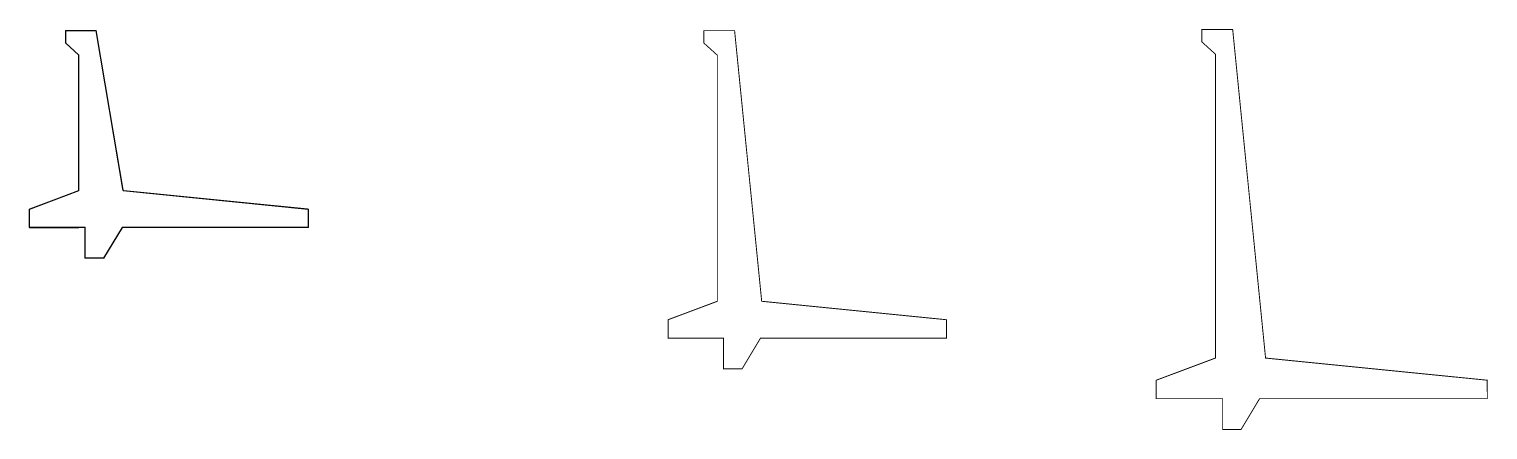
# Model space of a CAD drawing. Header units: millimetres. Extents: x -3117 to 3701, y -2325 to 2615.
# Drawn here: x -3117 to -750, y 1084 to 1735 of the extents above; entities that cross this region are included whole.
import ezdxf

# ---------------------------------------------------------------- set-up
doc = ezdxf.new("R2010")
doc.units = ezdxf.units.MM
doc.layers.add('lk', color=1, linetype='Continuous')

msp = doc.modelspace()

# ---------------------------------------------------------------- linework, layer by layer
at = {"const_width": 1.5}
for points in [[(-3008.6, 1732.9), (-3058.6, 1732.9), (-3058.6, 1712.9), (-3036.6, 1692.9), (-3036.6, 1472.9), (-3116.6, 1442.9), (-3116.6, 1412.9), (-3026.6, 1412.9), (-3026.6, 1362.9), (-2996.6, 1362.9), (-2966.6, 1412.9), (-2664.6, 1412.9), (-2664.6, 1442.9), (-2964.6, 1472.9), (-3008.6, 1732.9)], [(-1972.3, 1732.9), (-2022.3, 1732.9), (-2022.3, 1712.9), (-2000.3, 1692.9), (-2000.3, 1292.9), (-2080.3, 1262.9), (-2080.3, 1232.9), (-1990.3, 1232.9), (-1990.3, 1182.9), (-1960.3, 1182.9), (-1930.3, 1232.9), (-1628.3, 1232.9), (-1628.3, 1262.9), (-1928.3, 1292.9), (-1972.3, 1732.9)], [(-1287.8, 1134.6), (-1180.1, 1134.6), (-1180.1, 1084.6), (-1150.1, 1084.6), (-1120.1, 1134.6), (-750.4, 1134.6), (-750.7, 1164.6), (-1110.4, 1200.6), (-1163.8, 1734.6), (-1213.8, 1734.6), (-1213.8, 1714.6), (-1191.8, 1694.6), (-1191.8, 1200.6), (-1287.8, 1164.6), (-1287.8, 1134.6)]]:
    msp.add_lwpolyline(points, dxfattribs=at)
at = {"layer": 'lk'}
for p, q in [((-3058.6, 1732.9), (-3058.6, 1712.9)), ((-3058.6, 1732.9), (-3008.6, 1732.9)), ((-2964.6, 1472.9), (-3008.6, 1732.9)), ((-3036.6, 1692.9), (-3058.6, 1712.9)), ((-3036.6, 1472.9), (-3036.6, 1692.9)), ((-3116.6, 1442.9), (-3036.6, 1472.9)), ((-2964.6, 1472.9), (-2664.6, 1442.9)), ((-3116.6, 1412.9), (-3116.6, 1442.9)), ((-2664.6, 1442.9), (-2664.6, 1412.9)), ((-3026.6, 1412.9), (-3116.6, 1412.9)), ((-3116.6, 1412.9), (-3036.6, 1412.9)), ((-3026.6, 1362.9), (-3026.6, 1412.9)), ((-2966.6, 1412.9), (-2996.6, 1362.9)), ((-2664.6, 1412.9), (-2966.6, 1412.9)), ((-2996.6, 1362.9), (-3026.6, 1362.9))]:
    msp.add_line(p, q, dxfattribs=at)

doc.saveas('drawing.dxf')
